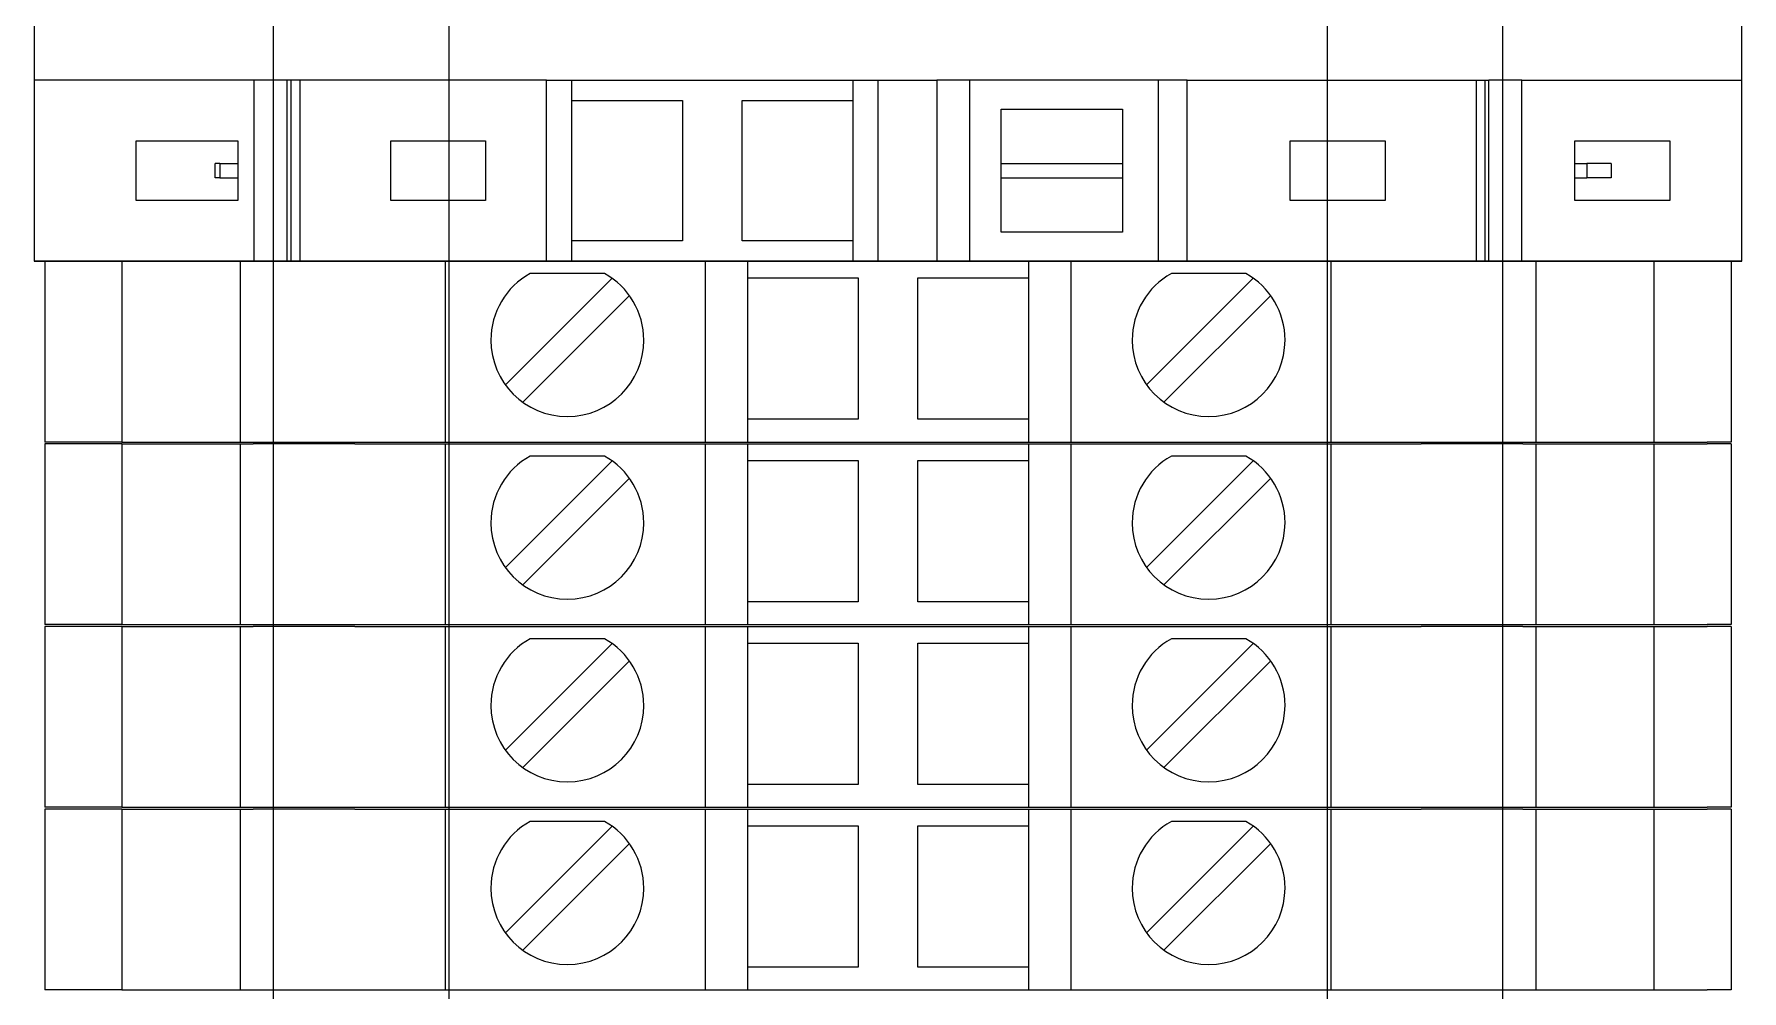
# Model space of a CAD drawing. Header units: millimetres. Extents: x 4962 to 7449, y 754 to 2938.
# Drawn here: x 6800.85 to 6849.45, y 2235.06 to 2262.3 of the extents above; entities that cross this region are included whole.
import ezdxf

# ---------------------------------------------------------------- set-up
doc = ezdxf.new("R2010")
doc.units = ezdxf.units.MM
doc.layers.add('000-PI-Oprema', color=30, linetype='Continuous', lineweight=5)
doc.layers.add('000-PI-ORMAR', color=2, linetype='Continuous')
doc.layers.add('004-PI-DIN Šina', color=3, linetype='Continuous')

msp = doc.modelspace()

# ---------------------------------------------------------------- linework, layer by layer
at = {"color": 0, "linetype": 'ByBlock', "lineweight": 0, "ltscale": 0.25}
msp.add_lwpolyline([(6800.846, 2263.185), (6800.846, 2255.835), (6849.446, 2255.835), (6849.446, 2263.185), (6800.846, 2263.185)], dxfattribs=at)
at = {"layer": '000-PI-Oprema', "color": 0, "linetype": 'ByBlock', "lineweight": 0}
for p, q in [((6800.846, 2263.185), (6800.846, 2255.835)), ((6849.446, 2255.835), (6849.446, 2263.185)), ((6807.112, 2260.985), (6800.846, 2260.985)), ((6807.112, 2255.835), (6807.112, 2260.985)), ((6808.048, 2260.985), (6807.112, 2260.985)), ((6808.048, 2255.835), (6808.048, 2260.985)), ((6808.149, 2260.985), (6808.048, 2260.985)), ((6808.149, 2260.985), (6808.149, 2255.835)), ((6808.407, 2260.985), (6808.149, 2260.985)), ((6808.407, 2260.985), (6808.407, 2255.835)), ((6815.428, 2260.985), (6808.407, 2260.985)), ((6815.428, 2260.985), (6816.146, 2260.985)), ((6815.428, 2255.835), (6815.428, 2260.985)), ((6816.146, 2260.41), (6816.146, 2260.985)), ((6816.146, 2260.985), (6824.146, 2260.985)), ((6824.146, 2260.985), (6824.146, 2260.41)), ((6824.146, 2260.985), (6824.865, 2260.985)), ((6824.865, 2260.985), (6826.537, 2260.985)), ((6824.865, 2255.835), (6824.865, 2260.985)), ((6827.462, 2260.985), (6826.537, 2260.985)), ((6826.537, 2260.985), (6826.537, 2255.835)), ((6832.836, 2260.985), (6827.462, 2260.985)), ((6827.462, 2260.985), (6827.462, 2255.835)), ((6832.836, 2260.985), (6832.836, 2255.835)), ((6833.656, 2260.985), (6832.836, 2260.985)), ((6833.656, 2255.835), (6833.656, 2260.985)), ((6833.656, 2260.985), (6841.886, 2260.985)), ((6841.886, 2260.985), (6841.886, 2255.835)), ((6841.886, 2260.985), (6842.144, 2260.985)), ((6842.144, 2255.835), (6842.144, 2260.985)), ((6842.144, 2260.985), (6842.244, 2260.985)), ((6843.181, 2260.985), (6842.244, 2260.985)), ((6842.244, 2255.835), (6842.244, 2260.985)), ((6843.181, 2260.985), (6849.446, 2260.985)), ((6843.181, 2255.835), (6843.181, 2260.985)), ((6816.146, 2256.41), (6816.146, 2260.41)), ((6816.146, 2260.41), (6819.296, 2260.41)), ((6819.296, 2260.41), (6819.296, 2256.41)), ((6820.996, 2260.41), (6824.146, 2260.41)), ((6820.996, 2256.41), (6820.996, 2260.41)), ((6824.146, 2260.41), (6824.146, 2256.41)), ((6828.371, 2260.16), (6831.821, 2260.16)), ((6828.371, 2258.61), (6828.371, 2260.16)), ((6831.821, 2260.16), (6831.821, 2258.61)), ((6803.746, 2257.56), (6803.746, 2259.26)), ((6803.746, 2259.26), (6806.646, 2259.26)), ((6806.646, 2259.26), (6806.646, 2258.61)), ((6810.996, 2259.26), (6813.696, 2259.26)), ((6810.996, 2257.56), (6810.996, 2259.26)), ((6813.696, 2259.26), (6813.696, 2257.56)), ((6836.596, 2259.26), (6839.296, 2259.26)), ((6836.596, 2257.56), (6836.596, 2259.26)), ((6839.296, 2259.26), (6839.296, 2257.56)), ((6844.696, 2258.61), (6844.696, 2259.26)), ((6844.696, 2259.26), (6847.396, 2259.26)), ((6847.396, 2259.26), (6847.396, 2257.56)), ((6806.132, 2258.61), (6806.001, 2258.61)), ((6806.001, 2258.21), (6806.001, 2258.61)), ((6806.132, 2258.61), (6806.132, 2258.21)), ((6806.132, 2258.61), (6806.646, 2258.61)), ((6806.646, 2258.61), (6806.646, 2258.21)), ((6828.371, 2258.61), (6831.821, 2258.61)), ((6828.371, 2258.21), (6828.371, 2258.61)), ((6831.821, 2258.61), (6831.821, 2258.21)), ((6844.696, 2258.21), (6844.696, 2258.61)), ((6844.696, 2258.61), (6845.032, 2258.61)), ((6845.032, 2258.61), (6845.032, 2258.21)), ((6845.732, 2258.61), (6845.032, 2258.61)), ((6845.732, 2258.61), (6845.732, 2258.21)), ((6806.132, 2258.21), (6806.001, 2258.21)), ((6806.132, 2258.21), (6806.646, 2258.21)), ((6806.646, 2258.21), (6806.646, 2257.56)), ((6828.371, 2258.21), (6831.821, 2258.21)), ((6828.371, 2256.66), (6828.371, 2258.21)), ((6831.821, 2258.21), (6831.821, 2256.66)), ((6844.696, 2258.21), (6845.032, 2258.21)), ((6844.696, 2257.56), (6844.696, 2258.21)), ((6845.732, 2258.21), (6845.032, 2258.21)), ((6806.646, 2257.56), (6803.746, 2257.56)), ((6813.696, 2257.56), (6810.996, 2257.56)), ((6839.296, 2257.56), (6836.596, 2257.56)), ((6847.396, 2257.56), (6844.696, 2257.56)), ((6831.821, 2256.66), (6828.371, 2256.66)), ((6819.296, 2256.41), (6816.146, 2256.41)), ((6816.146, 2255.835), (6816.146, 2256.41)), ((6824.146, 2256.41), (6820.996, 2256.41)), ((6824.146, 2256.41), (6824.146, 2255.835)), ((6808.048, 2255.835), (6807.112, 2255.835)), ((6808.149, 2255.835), (6808.048, 2255.835)), ((6808.407, 2255.835), (6808.149, 2255.835)), ((6815.428, 2255.835), (6816.146, 2255.835))]:
    msp.add_line(p, q, dxfattribs=at)
at = {"layer": '000-PI-Oprema', "color": 0, "linetype": 'ByBlock', "lineweight": 0, "ltscale": 0.25}
msp.add_line((6849.446, 2255.835), (6800.846, 2255.835), dxfattribs=at)
at = {"layer": '000-PI-ORMAR', "color": 0, "linetype": 'ByBlock', "lineweight": 0}
for p, q in [((6801.146, 2255.835), (6801.146, 2255.835)), ((6803.346, 2255.835), (6801.146, 2255.835)), ((6801.146, 2255.835), (6801.146, 2250.685)), ((6803.346, 2255.835), (6803.346, 2255.835)), ((6803.346, 2255.835), (6804.938, 2255.835)), ((6803.346, 2255.835), (6803.346, 2250.685)), ((6804.938, 2255.835), (6807.081, 2255.835)), ((6805.396, 2255.835), (6805.396, 2255.835)), ((6806.708, 2255.835), (6806.708, 2250.685)), ((6807.464, 2255.835), (6807.081, 2255.835)), ((6809.972, 2255.835), (6807.464, 2255.835)), ((6807.646, 2255.835), (6807.646, 2255.835)), ((6809.146, 2255.835), (6809.146, 2255.835)), ((6809.972, 2255.835), (6812.546, 2255.835)), ((6810.296, 2255.835), (6810.296, 2255.835)), ((6812.546, 2255.835), (6819.946, 2255.835)), ((6812.546, 2255.835), (6812.546, 2250.685)), ((6815.346, 2255.835), (6815.346, 2255.835)), ((6819.946, 2255.835), (6821.146, 2255.835)), ((6819.946, 2255.835), (6819.946, 2250.685)), ((6821.146, 2255.835), (6821.146, 2255.835)), ((6821.146, 2255.835), (6829.146, 2255.835)), ((6821.146, 2255.835), (6821.146, 2250.685)), ((6829.146, 2255.835), (6829.146, 2255.835)), ((6829.146, 2255.835), (6830.346, 2255.835)), ((6829.146, 2255.835), (6829.146, 2250.685)), ((6830.346, 2255.835), (6837.746, 2255.835)), ((6830.346, 2255.835), (6830.346, 2250.685)), ((6837.746, 2255.835), (6840.321, 2255.835)), ((6837.746, 2255.835), (6837.746, 2250.685)), ((6842.829, 2255.835), (6840.321, 2255.835)), ((6841.146, 2255.835), (6841.146, 2255.835)), ((6841.446, 2255.835), (6841.446, 2255.835)), ((6842.346, 2255.835), (6842.346, 2255.835)), ((6843.212, 2255.835), (6842.829, 2255.835)), ((6843.212, 2255.835), (6845.355, 2255.835)), ((6843.585, 2255.835), (6843.585, 2250.685)), ((6844.896, 2255.835), (6844.896, 2255.835)), ((6845.355, 2255.835), (6846.946, 2255.835)), ((6846.946, 2255.835), (6846.946, 2255.835)), ((6846.946, 2255.835), (6848.146, 2255.835)), ((6846.946, 2255.835), (6846.946, 2250.685)), ((6847.646, 2255.835), (6847.646, 2255.835)), ((6848.146, 2255.835), (6848.146, 2255.835)), ((6848.146, 2255.835), (6848.464, 2255.835)), ((6849.146, 2255.835), (6848.464, 2255.835)), ((6849.146, 2255.835), (6849.146, 2255.835)), ((6849.146, 2255.835), (6849.146, 2250.685)), ((6817.292, 2255.35), (6814.256, 2252.315)), ((6814.963, 2255.485), (6814.963, 2255.485)), ((6817.08, 2255.485), (6814.963, 2255.485)), ((6817.08, 2255.485), (6817.08, 2255.485)), ((6817.292, 2255.35), (6817.292, 2255.35)), ((6821.146, 2255.36), (6824.296, 2255.36)), ((6821.146, 2255.36), (6821.146, 2255.36)), ((6824.296, 2255.36), (6824.296, 2251.335)), ((6824.296, 2255.36), (6824.296, 2255.36)), ((6825.996, 2251.335), (6825.996, 2255.36)), ((6825.996, 2255.36), (6829.146, 2255.36)), ((6825.996, 2255.36), (6825.996, 2255.36)), ((6829.146, 2255.36), (6829.146, 2255.36)), ((6835.542, 2255.35), (6832.506, 2252.315)), ((6833.213, 2255.485), (6833.213, 2255.485)), ((6835.33, 2255.485), (6833.213, 2255.485)), ((6835.33, 2255.485), (6835.33, 2255.485)), ((6835.542, 2255.35), (6835.542, 2255.35)), ((6814.751, 2251.82), (6817.787, 2254.855)), ((6817.787, 2254.855), (6817.787, 2254.855)), ((6819.946, 2254.885), (6819.946, 2252.285)), ((6819.946, 2254.885), (6819.946, 2254.885)), ((6830.346, 2254.885), (6830.346, 2252.285)), ((6830.346, 2254.885), (6830.346, 2254.885)), ((6833.001, 2251.82), (6836.037, 2254.855)), ((6836.037, 2254.855), (6836.037, 2254.855)), ((6814.256, 2252.315), (6814.256, 2252.315)), ((6819.946, 2252.285), (6819.946, 2252.285)), ((6830.346, 2252.285), (6830.346, 2252.285)), ((6832.506, 2252.315), (6832.506, 2252.315)), ((6814.751, 2251.82), (6814.751, 2251.82)), ((6833.001, 2251.82), (6833.001, 2251.82)), ((6824.296, 2251.335), (6821.146, 2251.335)), ((6821.146, 2251.335), (6821.146, 2251.335)), ((6824.296, 2251.335), (6824.296, 2251.335)), ((6829.146, 2251.335), (6825.996, 2251.335)), ((6825.996, 2251.335), (6825.996, 2251.335)), ((6829.146, 2251.335), (6829.146, 2251.335)), ((6803.346, 2250.685), (6801.146, 2250.685)), ((6801.146, 2250.685), (6801.146, 2250.685)), ((6803.346, 2250.685), (6804.938, 2250.685)), ((6803.346, 2250.685), (6803.346, 2250.685)), ((6804.938, 2250.685), (6807.081, 2250.685)), ((6805.396, 2250.685), (6805.396, 2250.685)), ((6807.081, 2250.685), (6807.464, 2250.685)), ((6807.464, 2250.685), (6809.972, 2250.685)), ((6807.646, 2250.685), (6807.646, 2250.685)), ((6809.972, 2250.685), (6812.546, 2250.685)), ((6810.296, 2250.685), (6810.296, 2250.685)), ((6812.546, 2250.685), (6819.946, 2250.685)), ((6815.346, 2250.685), (6815.346, 2250.685)), ((6819.946, 2250.685), (6821.146, 2250.685)), ((6821.146, 2250.685), (6829.146, 2250.685)), ((6821.146, 2250.685), (6821.146, 2250.685)), ((6829.146, 2250.685), (6830.346, 2250.685)), ((6829.146, 2250.685), (6829.146, 2250.685)), ((6830.346, 2250.685), (6837.746, 2250.685)), ((6837.746, 2250.685), (6840.321, 2250.685)), ((6840.321, 2250.685), (6842.829, 2250.685)), ((6841.446, 2250.685), (6841.446, 2250.685)), ((6842.346, 2250.685), (6842.346, 2250.685)), ((6842.829, 2250.685), (6843.212, 2250.685)), ((6843.212, 2250.685), (6845.355, 2250.685)), ((6844.896, 2250.685), (6844.896, 2250.685)), ((6845.355, 2250.685), (6846.946, 2250.685)), ((6846.946, 2250.685), (6848.146, 2250.685)), ((6846.946, 2250.685), (6846.946, 2250.685)), ((6848.146, 2250.685), (6848.464, 2250.685)), ((6848.146, 2250.685), (6848.146, 2250.685)), ((6849.146, 2250.685), (6848.464, 2250.685)), ((6849.146, 2250.685), (6849.146, 2250.685)), ((6801.146, 2250.635), (6801.146, 2250.635)), ((6803.346, 2250.635), (6801.146, 2250.635)), ((6801.146, 2250.635), (6801.146, 2245.485)), ((6803.346, 2250.635), (6803.346, 2250.635)), ((6803.346, 2250.635), (6804.938, 2250.635)), ((6803.346, 2250.635), (6803.346, 2245.485)), ((6804.938, 2250.635), (6807.081, 2250.635)), ((6805.396, 2250.635), (6805.396, 2250.635)), ((6806.708, 2250.635), (6806.708, 2245.485)), ((6807.464, 2250.635), (6807.081, 2250.635)), ((6809.972, 2250.635), (6807.464, 2250.635)), ((6807.646, 2250.635), (6807.646, 2250.635)), ((6809.146, 2250.635), (6809.146, 2250.635)), ((6809.972, 2250.635), (6812.546, 2250.635)), ((6810.296, 2250.635), (6810.296, 2250.635)), ((6812.546, 2250.635), (6819.946, 2250.635)), ((6812.546, 2250.635), (6812.546, 2245.485)), ((6814.963, 2250.285), (6814.963, 2250.285)), ((6817.08, 2250.285), (6814.963, 2250.285)), ((6815.346, 2250.635), (6815.346, 2250.635)), ((6817.08, 2250.285), (6817.08, 2250.285)), ((6819.946, 2250.635), (6821.146, 2250.635)), ((6819.946, 2250.635), (6819.946, 2245.485)), ((6821.146, 2250.635), (6821.146, 2250.635)), ((6821.146, 2250.635), (6829.146, 2250.635)), ((6821.146, 2250.635), (6821.146, 2245.485)), ((6829.146, 2250.635), (6829.146, 2250.635)), ((6829.146, 2250.635), (6830.346, 2250.635)), ((6829.146, 2250.635), (6829.146, 2245.485)), ((6830.346, 2250.635), (6837.746, 2250.635)), ((6830.346, 2250.635), (6830.346, 2245.485)), ((6833.213, 2250.285), (6833.213, 2250.285)), ((6835.33, 2250.285), (6833.213, 2250.285)), ((6835.33, 2250.285), (6835.33, 2250.285)), ((6837.746, 2250.635), (6840.321, 2250.635)), ((6837.746, 2250.635), (6837.746, 2245.485)), ((6842.829, 2250.635), (6840.321, 2250.635)), ((6841.146, 2250.635), (6841.146, 2250.635)), ((6841.446, 2250.635), (6841.446, 2250.635)), ((6842.346, 2250.635), (6842.346, 2250.635)), ((6843.212, 2250.635), (6842.829, 2250.635)), ((6843.212, 2250.635), (6845.355, 2250.635)), ((6843.585, 2250.635), (6843.585, 2245.485)), ((6844.896, 2250.635), (6844.896, 2250.635)), ((6845.355, 2250.635), (6846.946, 2250.635)), ((6846.946, 2250.635), (6846.946, 2250.635)), ((6846.946, 2250.635), (6848.146, 2250.635)), ((6846.946, 2250.635), (6846.946, 2245.485)), ((6847.646, 2250.635), (6847.646, 2250.635)), ((6848.146, 2250.635), (6848.146, 2250.635)), ((6848.146, 2250.635), (6848.464, 2250.635)), ((6849.146, 2250.635), (6848.464, 2250.635)), ((6849.146, 2250.635), (6849.146, 2250.635)), ((6849.146, 2250.635), (6849.146, 2245.485)), ((6817.292, 2250.15), (6814.256, 2247.115)), ((6817.292, 2250.15), (6817.292, 2250.15)), ((6821.146, 2250.16), (6824.296, 2250.16)), ((6821.146, 2250.16), (6821.146, 2250.16)), ((6824.296, 2250.16), (6824.296, 2246.135)), ((6824.296, 2250.16), (6824.296, 2250.16)), ((6825.996, 2246.135), (6825.996, 2250.16)), ((6825.996, 2250.16), (6829.146, 2250.16)), ((6825.996, 2250.16), (6825.996, 2250.16)), ((6829.146, 2250.16), (6829.146, 2250.16)), ((6835.542, 2250.15), (6832.506, 2247.115)), ((6835.542, 2250.15), (6835.542, 2250.15)), ((6814.751, 2246.62), (6817.787, 2249.655)), ((6817.787, 2249.655), (6817.787, 2249.655)), ((6819.946, 2249.685), (6819.946, 2247.085)), ((6819.946, 2249.685), (6819.946, 2249.685)), ((6830.346, 2249.685), (6830.346, 2247.085)), ((6830.346, 2249.685), (6830.346, 2249.685)), ((6833.001, 2246.62), (6836.037, 2249.655)), ((6836.037, 2249.655), (6836.037, 2249.655)), ((6814.256, 2247.115), (6814.256, 2247.115)), ((6819.946, 2247.085), (6819.946, 2247.085)), ((6830.346, 2247.085), (6830.346, 2247.085)), ((6832.506, 2247.115), (6832.506, 2247.115)), ((6814.751, 2246.62), (6814.751, 2246.62)), ((6833.001, 2246.62), (6833.001, 2246.62)), ((6824.296, 2246.135), (6821.146, 2246.135)), ((6821.146, 2246.135), (6821.146, 2246.135)), ((6824.296, 2246.135), (6824.296, 2246.135)), ((6829.146, 2246.135), (6825.996, 2246.135)), ((6825.996, 2246.135), (6825.996, 2246.135)), ((6829.146, 2246.135), (6829.146, 2246.135)), ((6803.346, 2245.485), (6801.146, 2245.485)), ((6801.146, 2245.485), (6801.146, 2245.485)), ((6801.146, 2245.435), (6801.146, 2245.435)), ((6803.346, 2245.435), (6801.146, 2245.435)), ((6801.146, 2245.435), (6801.146, 2240.285)), ((6803.346, 2245.485), (6804.938, 2245.485)), ((6803.346, 2245.485), (6803.346, 2245.485)), ((6803.346, 2245.435), (6803.346, 2245.435)), ((6803.346, 2245.435), (6804.938, 2245.435)), ((6803.346, 2245.435), (6803.346, 2240.285)), ((6804.938, 2245.485), (6807.081, 2245.485)), ((6804.938, 2245.435), (6807.081, 2245.435)), ((6805.396, 2245.485), (6805.396, 2245.485)), ((6805.396, 2245.435), (6805.396, 2245.435)), ((6806.708, 2245.435), (6806.708, 2240.285)), ((6807.081, 2245.485), (6807.464, 2245.485)), ((6807.464, 2245.435), (6807.081, 2245.435)), ((6807.464, 2245.485), (6809.972, 2245.485)), ((6809.972, 2245.435), (6807.464, 2245.435)), ((6807.646, 2245.485), (6807.646, 2245.485)), ((6807.646, 2245.435), (6807.646, 2245.435)), ((6809.146, 2245.435), (6809.146, 2245.435)), ((6809.972, 2245.485), (6812.546, 2245.485)), ((6809.972, 2245.435), (6812.546, 2245.435)), ((6810.296, 2245.485), (6810.296, 2245.485)), ((6810.296, 2245.435), (6810.296, 2245.435)), ((6812.546, 2245.485), (6819.946, 2245.485)), ((6812.546, 2245.435), (6819.946, 2245.435)), ((6812.546, 2245.435), (6812.546, 2240.285)), ((6815.346, 2245.485), (6815.346, 2245.485)), ((6815.346, 2245.435), (6815.346, 2245.435)), ((6819.946, 2245.485), (6821.146, 2245.485)), ((6819.946, 2245.435), (6821.146, 2245.435)), ((6819.946, 2245.435), (6819.946, 2240.285)), ((6821.146, 2245.485), (6829.146, 2245.485)), ((6821.146, 2245.485), (6821.146, 2245.485)), ((6821.146, 2245.435), (6821.146, 2245.435)), ((6821.146, 2245.435), (6829.146, 2245.435)), ((6821.146, 2245.435), (6821.146, 2240.285)), ((6829.146, 2245.485), (6830.346, 2245.485)), ((6829.146, 2245.485), (6829.146, 2245.485)), ((6829.146, 2245.435), (6829.146, 2245.435)), ((6829.146, 2245.435), (6830.346, 2245.435)), ((6829.146, 2245.435), (6829.146, 2240.285)), ((6830.346, 2245.485), (6837.746, 2245.485)), ((6830.346, 2245.435), (6837.746, 2245.435)), ((6830.346, 2245.435), (6830.346, 2240.285)), ((6837.746, 2245.485), (6840.321, 2245.485)), ((6837.746, 2245.435), (6840.321, 2245.435)), ((6837.746, 2245.435), (6837.746, 2240.285)), ((6840.321, 2245.485), (6842.829, 2245.485)), ((6842.829, 2245.435), (6840.321, 2245.435)), ((6841.146, 2245.435), (6841.146, 2245.435)), ((6841.446, 2245.485), (6841.446, 2245.485)), ((6841.446, 2245.435), (6841.446, 2245.435)), ((6842.346, 2245.485), (6842.346, 2245.485)), ((6842.346, 2245.435), (6842.346, 2245.435)), ((6842.829, 2245.485), (6843.212, 2245.485)), ((6843.212, 2245.435), (6842.829, 2245.435)), ((6843.212, 2245.485), (6845.355, 2245.485)), ((6843.212, 2245.435), (6845.355, 2245.435)), ((6843.585, 2245.435), (6843.585, 2240.285)), ((6844.896, 2245.485), (6844.896, 2245.485)), ((6844.896, 2245.435), (6844.896, 2245.435)), ((6845.355, 2245.485), (6846.946, 2245.485)), ((6845.355, 2245.435), (6846.946, 2245.435)), ((6846.946, 2245.485), (6848.146, 2245.485)), ((6846.946, 2245.485), (6846.946, 2245.485)), ((6846.946, 2245.435), (6846.946, 2245.435)), ((6846.946, 2245.435), (6848.146, 2245.435)), ((6846.946, 2245.435), (6846.946, 2240.285)), ((6847.646, 2245.435), (6847.646, 2245.435)), ((6848.146, 2245.485), (6848.464, 2245.485)), ((6848.146, 2245.485), (6848.146, 2245.485)), ((6848.146, 2245.435), (6848.146, 2245.435)), ((6848.146, 2245.435), (6848.464, 2245.435)), ((6849.146, 2245.485), (6848.464, 2245.485)), ((6849.146, 2245.435), (6848.464, 2245.435)), ((6849.146, 2245.485), (6849.146, 2245.485)), ((6849.146, 2245.435), (6849.146, 2245.435)), ((6849.146, 2245.435), (6849.146, 2240.285)), ((6817.292, 2244.95), (6814.256, 2241.915)), ((6814.963, 2245.085), (6814.963, 2245.085)), ((6817.08, 2245.085), (6814.963, 2245.085)), ((6817.08, 2245.085), (6817.08, 2245.085)), ((6817.292, 2244.95), (6817.292, 2244.95)), ((6821.146, 2244.96), (6824.296, 2244.96)), ((6821.146, 2244.96), (6821.146, 2244.96)), ((6824.296, 2244.96), (6824.296, 2240.935)), ((6824.296, 2244.96), (6824.296, 2244.96)), ((6825.996, 2240.935), (6825.996, 2244.96)), ((6825.996, 2244.96), (6829.146, 2244.96)), ((6825.996, 2244.96), (6825.996, 2244.96)), ((6829.146, 2244.96), (6829.146, 2244.96)), ((6835.542, 2244.95), (6832.506, 2241.915)), ((6833.213, 2245.085), (6833.213, 2245.085)), ((6835.33, 2245.085), (6833.213, 2245.085)), ((6835.33, 2245.085), (6835.33, 2245.085)), ((6835.542, 2244.95), (6835.542, 2244.95)), ((6814.751, 2241.42), (6817.787, 2244.455)), ((6817.787, 2244.455), (6817.787, 2244.455)), ((6819.946, 2244.485), (6819.946, 2241.885)), ((6819.946, 2244.485), (6819.946, 2244.485)), ((6830.346, 2244.485), (6830.346, 2241.885)), ((6830.346, 2244.485), (6830.346, 2244.485)), ((6833.001, 2241.42), (6836.037, 2244.455)), ((6836.037, 2244.455), (6836.037, 2244.455)), ((6814.256, 2241.915), (6814.256, 2241.915)), ((6819.946, 2241.885), (6819.946, 2241.885)), ((6830.346, 2241.885), (6830.346, 2241.885)), ((6832.506, 2241.915), (6832.506, 2241.915)), ((6814.751, 2241.42), (6814.751, 2241.42)), ((6833.001, 2241.42), (6833.001, 2241.42)), ((6824.296, 2240.935), (6821.146, 2240.935)), ((6821.146, 2240.935), (6821.146, 2240.935)), ((6824.296, 2240.935), (6824.296, 2240.935)), ((6829.146, 2240.935), (6825.996, 2240.935)), ((6825.996, 2240.935), (6825.996, 2240.935)), ((6829.146, 2240.935), (6829.146, 2240.935)), ((6803.346, 2240.285), (6801.146, 2240.285)), ((6801.146, 2240.285), (6801.146, 2240.285)), ((6801.146, 2240.235), (6801.146, 2240.235)), ((6803.346, 2240.235), (6801.146, 2240.235)), ((6801.146, 2240.235), (6801.146, 2235.085)), ((6803.346, 2240.285), (6804.938, 2240.285)), ((6803.346, 2240.285), (6803.346, 2240.285)), ((6803.346, 2240.235), (6803.346, 2240.235)), ((6803.346, 2240.235), (6804.938, 2240.235)), ((6803.346, 2240.235), (6803.346, 2235.085)), ((6804.938, 2240.285), (6807.081, 2240.285)), ((6804.938, 2240.235), (6807.081, 2240.235)), ((6805.396, 2240.285), (6805.396, 2240.285)), ((6805.396, 2240.235), (6805.396, 2240.235)), ((6806.708, 2240.235), (6806.708, 2235.085)), ((6807.081, 2240.285), (6807.464, 2240.285)), ((6807.464, 2240.235), (6807.081, 2240.235)), ((6807.464, 2240.285), (6809.972, 2240.285)), ((6809.972, 2240.235), (6807.464, 2240.235)), ((6807.646, 2240.285), (6807.646, 2240.285)), ((6807.646, 2240.235), (6807.646, 2240.235)), ((6809.146, 2240.235), (6809.146, 2240.235)), ((6809.972, 2240.285), (6812.546, 2240.285)), ((6809.972, 2240.235), (6812.546, 2240.235)), ((6810.296, 2240.285), (6810.296, 2240.285)), ((6810.296, 2240.235), (6810.296, 2240.235)), ((6812.546, 2240.285), (6819.946, 2240.285)), ((6812.546, 2240.235), (6819.946, 2240.235)), ((6812.546, 2240.235), (6812.546, 2235.085)), ((6815.346, 2240.285), (6815.346, 2240.285)), ((6815.346, 2240.235), (6815.346, 2240.235)), ((6819.946, 2240.285), (6821.146, 2240.285)), ((6819.946, 2240.235), (6821.146, 2240.235)), ((6819.946, 2240.235), (6819.946, 2235.085)), ((6821.146, 2240.285), (6829.146, 2240.285)), ((6821.146, 2240.285), (6821.146, 2240.285)), ((6821.146, 2240.235), (6821.146, 2240.235)), ((6821.146, 2240.235), (6829.146, 2240.235)), ((6821.146, 2240.235), (6821.146, 2235.085)), ((6829.146, 2240.285), (6830.346, 2240.285)), ((6829.146, 2240.285), (6829.146, 2240.285)), ((6829.146, 2240.235), (6829.146, 2240.235)), ((6829.146, 2240.235), (6830.346, 2240.235)), ((6829.146, 2240.235), (6829.146, 2235.085)), ((6830.346, 2240.285), (6837.746, 2240.285)), ((6830.346, 2240.235), (6837.746, 2240.235)), ((6830.346, 2240.235), (6830.346, 2235.085)), ((6837.746, 2240.285), (6840.321, 2240.285)), ((6837.746, 2240.235), (6840.321, 2240.235)), ((6837.746, 2240.235), (6837.746, 2235.085)), ((6840.321, 2240.285), (6842.829, 2240.285)), ((6842.829, 2240.235), (6840.321, 2240.235)), ((6841.146, 2240.235), (6841.146, 2240.235)), ((6841.446, 2240.285), (6841.446, 2240.285)), ((6841.446, 2240.235), (6841.446, 2240.235)), ((6842.346, 2240.285), (6842.346, 2240.285)), ((6842.346, 2240.235), (6842.346, 2240.235)), ((6842.829, 2240.285), (6843.212, 2240.285)), ((6843.212, 2240.235), (6842.829, 2240.235)), ((6843.212, 2240.285), (6845.355, 2240.285)), ((6843.212, 2240.235), (6845.355, 2240.235)), ((6843.585, 2240.235), (6843.585, 2235.085)), ((6844.896, 2240.285), (6844.896, 2240.285)), ((6844.896, 2240.235), (6844.896, 2240.235)), ((6845.355, 2240.285), (6846.946, 2240.285)), ((6845.355, 2240.235), (6846.946, 2240.235)), ((6846.946, 2240.285), (6848.146, 2240.285)), ((6846.946, 2240.285), (6846.946, 2240.285)), ((6846.946, 2240.235), (6846.946, 2240.235)), ((6846.946, 2240.235), (6848.146, 2240.235)), ((6846.946, 2240.235), (6846.946, 2235.085)), ((6847.646, 2240.235), (6847.646, 2240.235)), ((6848.146, 2240.285), (6848.464, 2240.285)), ((6848.146, 2240.285), (6848.146, 2240.285)), ((6848.146, 2240.235), (6848.146, 2240.235)), ((6848.146, 2240.235), (6848.464, 2240.235)), ((6849.146, 2240.285), (6848.464, 2240.285)), ((6849.146, 2240.235), (6848.464, 2240.235)), ((6849.146, 2240.285), (6849.146, 2240.285)), ((6849.146, 2240.235), (6849.146, 2240.235)), ((6849.146, 2240.235), (6849.146, 2235.085)), ((6817.292, 2239.75), (6814.256, 2236.715)), ((6814.963, 2239.885), (6814.963, 2239.885)), ((6817.08, 2239.885), (6814.963, 2239.885)), ((6817.08, 2239.885), (6817.08, 2239.885)), ((6817.292, 2239.75), (6817.292, 2239.75)), ((6821.146, 2239.76), (6824.296, 2239.76)), ((6821.146, 2239.76), (6821.146, 2239.76)), ((6824.296, 2239.76), (6824.296, 2235.735)), ((6824.296, 2239.76), (6824.296, 2239.76)), ((6825.996, 2235.735), (6825.996, 2239.76)), ((6825.996, 2239.76), (6829.146, 2239.76)), ((6825.996, 2239.76), (6825.996, 2239.76)), ((6829.146, 2239.76), (6829.146, 2239.76)), ((6835.542, 2239.75), (6832.506, 2236.715)), ((6833.213, 2239.885), (6833.213, 2239.885)), ((6835.33, 2239.885), (6833.213, 2239.885)), ((6835.33, 2239.885), (6835.33, 2239.885)), ((6835.542, 2239.75), (6835.542, 2239.75)), ((6814.751, 2236.22), (6817.787, 2239.255)), ((6817.787, 2239.255), (6817.787, 2239.255)), ((6819.946, 2239.285), (6819.946, 2236.685)), ((6819.946, 2239.285), (6819.946, 2239.285)), ((6830.346, 2239.285), (6830.346, 2236.685)), ((6830.346, 2239.285), (6830.346, 2239.285)), ((6833.001, 2236.22), (6836.037, 2239.255)), ((6836.037, 2239.255), (6836.037, 2239.255)), ((6814.256, 2236.715), (6814.256, 2236.715)), ((6819.946, 2236.685), (6819.946, 2236.685)), ((6830.346, 2236.685), (6830.346, 2236.685)), ((6832.506, 2236.715), (6832.506, 2236.715)), ((6814.751, 2236.22), (6814.751, 2236.22)), ((6833.001, 2236.22), (6833.001, 2236.22)), ((6824.296, 2235.735), (6821.146, 2235.735)), ((6821.146, 2235.735), (6821.146, 2235.735)), ((6824.296, 2235.735), (6824.296, 2235.735)), ((6829.146, 2235.735), (6825.996, 2235.735)), ((6825.996, 2235.735), (6825.996, 2235.735)), ((6829.146, 2235.735), (6829.146, 2235.735)), ((6803.346, 2235.085), (6801.146, 2235.085)), ((6801.146, 2235.085), (6801.146, 2235.085)), ((6803.346, 2235.085), (6804.938, 2235.085)), ((6803.346, 2235.085), (6803.346, 2235.085)), ((6804.938, 2235.085), (6807.081, 2235.085)), ((6805.396, 2235.085), (6805.396, 2235.085)), ((6807.081, 2235.085), (6807.464, 2235.085)), ((6807.464, 2235.085), (6809.972, 2235.085)), ((6807.646, 2235.085), (6807.646, 2235.085)), ((6809.972, 2235.085), (6812.546, 2235.085)), ((6810.296, 2235.085), (6810.296, 2235.085)), ((6812.546, 2235.085), (6819.946, 2235.085)), ((6815.346, 2235.085), (6815.346, 2235.085)), ((6819.946, 2235.085), (6821.146, 2235.085)), ((6821.146, 2235.085), (6829.146, 2235.085)), ((6821.146, 2235.085), (6821.146, 2235.085)), ((6829.146, 2235.085), (6830.346, 2235.085)), ((6829.146, 2235.085), (6829.146, 2235.085)), ((6830.346, 2235.085), (6837.746, 2235.085)), ((6837.746, 2235.085), (6840.321, 2235.085)), ((6840.321, 2235.085), (6842.829, 2235.085)), ((6841.446, 2235.085), (6841.446, 2235.085)), ((6842.346, 2235.085), (6842.346, 2235.085)), ((6842.829, 2235.085), (6843.212, 2235.085)), ((6843.212, 2235.085), (6845.355, 2235.085)), ((6844.896, 2235.085), (6844.896, 2235.085)), ((6845.355, 2235.085), (6846.946, 2235.085)), ((6846.946, 2235.085), (6848.146, 2235.085)), ((6846.946, 2235.085), (6846.946, 2235.085)), ((6848.146, 2235.085), (6848.464, 2235.085)), ((6848.146, 2235.085), (6848.146, 2235.085)), ((6849.146, 2235.085), (6848.464, 2235.085)), ((6849.146, 2235.085), (6849.146, 2235.085))]:
    msp.add_line(p, q, dxfattribs=at)
for centre, start, end in [((6816.021, 2253.585), 119.1246, 180), ((6816.021, 2253.585), 0, 60.8754), ((6834.271, 2253.585), 119.1246, 180), ((6834.271, 2253.585), 0, 60.8754), ((6816.021, 2253.585), 180, 0), ((6834.271, 2253.585), 180, 0), ((6816.021, 2248.385), 119.1246, 180), ((6816.021, 2248.385), 0, 60.8754), ((6834.271, 2248.385), 119.1246, 180), ((6834.271, 2248.385), 0, 60.8754), ((6816.021, 2248.385), 180, 0), ((6834.271, 2248.385), 180, 0), ((6816.021, 2243.185), 119.1246, 180), ((6816.021, 2243.185), 0, 60.8754), ((6834.271, 2243.185), 119.1246, 180), ((6834.271, 2243.185), 0, 60.8754), ((6816.021, 2243.185), 180, 0), ((6834.271, 2243.185), 180, 0), ((6816.021, 2237.985), 119.1246, 180), ((6816.021, 2237.985), 0, 60.8754), ((6834.271, 2237.985), 119.1246, 180), ((6834.271, 2237.985), 0, 60.8754), ((6816.021, 2237.985), 180, 0), ((6834.271, 2237.985), 180, 0)]:
    msp.add_arc(centre, 2.175, start, end, dxfattribs=at)
at = {"layer": '004-PI-DIN Šina', "color": 0, "linetype": 'ByBlock', "lineweight": 0}
msp.add_lwpolyline([(6807.646, 1177.585), (6842.646, 1177.585), (6842.646, 2607.585), (6807.646, 2607.585)], close=True, dxfattribs=at)
for points in [[(6812.646, 2607.585), (6812.646, 1177.585)], [(6837.646, 2607.585), (6837.646, 1177.585)]]:
    msp.add_lwpolyline(points, dxfattribs=at)

doc.saveas('drawing.dxf')
